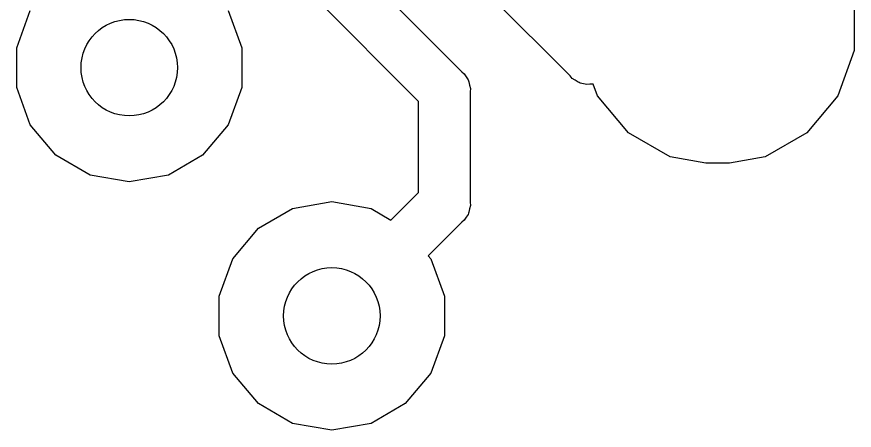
# Model space of a CAD drawing. Extents: x 144.3 to 169.1, y -90.7 to -63.3.
# Drawn here: x 165.92 to 168.525, y -82.455 to -81.17 of the extents above; entities that cross this region are included whole.
import ezdxf

# ---------------------------------------------------------------- set-up
doc = ezdxf.new("R2010")
doc.units = 0
doc.header["$MEASUREMENT"] = 0
doc.layers.add('BLACK', color=7, linetype='CONTINUOUS')

msp = doc.modelspace()

# ---------------------------------------------------------------- linework, layer by layer
at = {"layer": 'BLACK', "linetype": 'CONTINUOUS'}
for p, q in [((167.641, -81.3541), (167.246, -80.959)), ((166.98, -81.0169), (167.304, -81.341)), ((167.17, -81.4331), (166.846, -81.109)), ((168.525, -81.1251), (168.525, -81.2749)), ((165.92, -81.2665), (165.962, -81.1506)), ((166.578, -81.1506), (166.62, -81.2665)), ((165.92, -81.39), (165.92, -81.2665)), ((166.62, -81.2665), (166.62, -81.39)), ((168.525, -81.2749), (168.474, -81.4158)), ((167.304, -81.341), (167.312, -81.3478)), ((167.312, -81.3478), (167.318, -81.357)), ((167.648, -81.3622), (167.641, -81.3541)), ((167.318, -81.357), (167.324, -81.3657)), ((167.324, -81.3657), (167.325, -81.3691)), ((167.325, -81.3691), (167.326, -81.3722)), ((167.326, -81.3722), (167.328, -81.3827)), ((167.657, -81.3675), (167.648, -81.3622)), ((167.666, -81.3736), (167.657, -81.3675)), ((167.669, -81.3745), (167.666, -81.3736)), ((167.672, -81.3763), (167.669, -81.3745)), ((167.683, -81.3782), (167.672, -81.3763)), ((167.693, -81.3809), (167.683, -81.3782)), ((167.703, -81.38), (167.693, -81.3809)), ((167.713, -81.38), (167.703, -81.38)), ((167.726, -81.4158), (167.713, -81.38)), ((165.962, -81.506), (165.92, -81.39)), ((166.62, -81.39), (166.578, -81.506)), ((167.328, -81.3827), (167.331, -81.3929)), ((167.331, -81.3929), (167.33, -81.4035)), ((167.33, -81.4035), (167.33, -81.7465)), ((167.823, -81.5306), (167.726, -81.4158)), ((168.474, -81.4158), (168.377, -81.5306)), ((167.17, -81.7169), (167.17, -81.4331)), ((166.042, -81.6005), (165.962, -81.506)), ((166.578, -81.506), (166.498, -81.6005)), ((167.952, -81.6055), (167.823, -81.5306)), ((168.377, -81.5306), (168.248, -81.6055)), ((166.148, -81.6622), (166.042, -81.6005)), ((166.498, -81.6005), (166.392, -81.6622)), ((168.063, -81.625), (167.952, -81.6055)), ((168.248, -81.6055), (168.137, -81.625)), ((168.137, -81.625), (168.063, -81.625)), ((166.27, -81.6837), (166.148, -81.6622)), ((166.392, -81.6622), (166.27, -81.6837)), ((167.084, -81.8024), (167.17, -81.7169)), ((166.778, -81.766), (166.9, -81.7446)), ((166.9, -81.7446), (167.022, -81.766)), ((166.672, -81.8277), (166.778, -81.766)), ((167.022, -81.766), (167.084, -81.8024)), ((167.328, -81.7673), (167.326, -81.7778)), ((167.331, -81.7571), (167.328, -81.7673)), ((167.33, -81.7465), (167.331, -81.7571)), ((167.318, -81.793), (167.312, -81.8022)), ((167.324, -81.7843), (167.318, -81.793)), ((167.325, -81.7809), (167.324, -81.7843)), ((167.326, -81.7778), (167.325, -81.7809)), ((167.304, -81.809), (167.2, -81.9131)), ((167.312, -81.8022), (167.304, -81.809)), ((166.592, -81.9223), (166.672, -81.8277)), ((166.55, -82.0383), (166.592, -81.9223)), ((167.2, -81.9131), (167.208, -81.9223)), ((167.208, -81.9223), (167.25, -82.0383)), ((166.55, -82.1617), (166.55, -82.0383)), ((167.25, -82.0383), (167.25, -82.1617)), ((166.592, -82.2777), (166.55, -82.1617)), ((167.25, -82.1617), (167.208, -82.2777)), ((166.672, -82.3723), (166.592, -82.2777)), ((167.208, -82.2777), (167.128, -82.3723)), ((166.778, -82.434), (166.672, -82.3723)), ((167.128, -82.3723), (167.022, -82.434)), ((166.9, -82.4554), (166.778, -82.434)), ((167.022, -82.434), (166.9, -82.4554))]:
    msp.add_line(p, q, dxfattribs=at)
at = {"layer": 'BLACK'}
for centre in [(166.27, -81.3283), (166.9, -82.1)]:
    msp.add_circle(centre, 0.15, dxfattribs=at)

doc.saveas('drawing.dxf')
